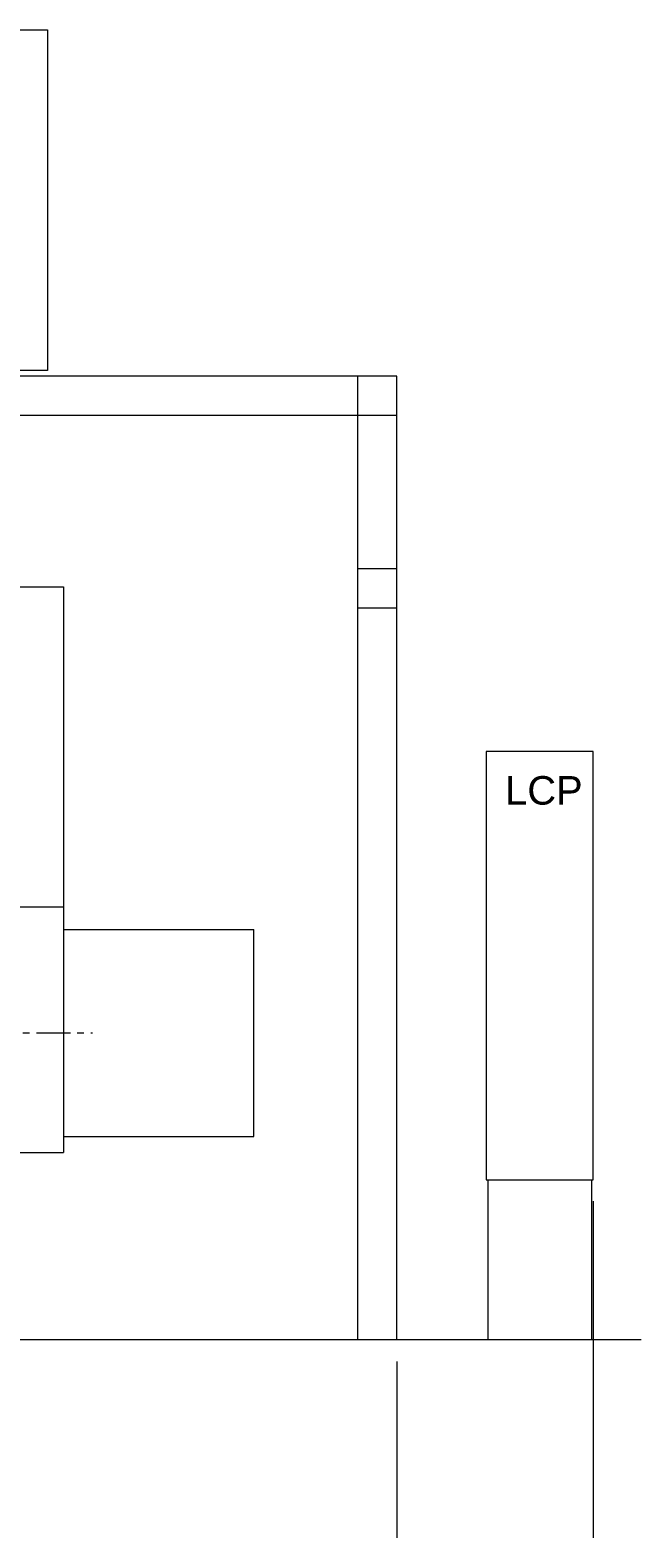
# Model space of a CAD drawing. Header units: millimetres. Extents: x -1 to 671026, y 1 to 511259.
# Drawn here: x 376031 to 419547, y 297290 to 403893 of the extents above; entities that cross this region are included whole.
import ezdxf

# ---------------------------------------------------------------- set-up
doc = ezdxf.new("R2010")
doc.units = ezdxf.units.MM
doc.header["$LTSCALE"] = 25.4
doc.linetypes.add('CENTER', pattern=[50.8, 31.75, -6.35, 6.35, -6.35])
doc.layers.get('Defpoints').update_dxf_attribs({"lineweight": 5})
doc.layers.add('06___ANNOTATIONS', color=7, linetype='Continuous', lineweight=5)
doc.layers.add('CAXA1', color=5, linetype='CENTER', lineweight=5)
doc.styles.add('Roman', font='arial.ttf')
doc.styles.get("Standard").update_dxf_attribs({"font": 'arial.ttf'})
doc.dimstyles.new('ISO-25', dxfattribs={"dimscale": 30, "dimtxt": 38.1, "dimasz": 38.1, "dimexe": 50.8, "dimexo": 50.8, "dimgap": 15.875, "dimtad": 1, "dimtih": 1, "dimtoh": 1, "dimdec": 1, "dimlfac": 0.03937, "dimdsep": 46, "dimtxsty": 'Standard', "dimcen": 63.5, "dimclrd": 7, "dimclre": 7, "dimclrt": 7, "dimadec": 0, "dimazin": 0, "dimtfac": 1, "dimtdec": 1, "dimtmove": 0, "dimatfit": 3, "dimfxl": 25.4, "dimlwd": 5, "dimlwe": 5, "dimarcsym": 0})

# ---------------------------------------------------------------- blocks, each defined once
blk = doc.blocks.new('*D18')
at = {"color": 7, "linetype": 'Continuous', "lineweight": 5, "transparency": 16777216}
for p, q in [((245120, 318981), (245120, 288436)), ((402168, 309151), (402168, 288436)), ((246263, 289960), (401025, 289960))]:
    blk.add_line(p, q, dxfattribs=at)
at = {"color": 7, "transparency": 16777216}
for points in [[(246263, 290151), (246263, 289770), (245120, 289960)], [(401025, 290151), (401025, 289770), (402168, 289960)]]:
    blk.add_solid(points, dxfattribs=at)
at = {"layer": 'Defpoints', "color": 0, "transparency": 16777216}
for p in [(245120, 320505), (402168, 310675), (402168, 289960)]:
    blk.add_point(p, dxfattribs=at)
at = {"color": 7, "lineweight": 5, "transparency": 16777216, "insert": (336900, 293145), "char_height": 4191, "attachment_point": 5, "style": 'Roman'}
blk.add_mtext('{\\H1.25x;C}', dxfattribs=at)
blk = doc.blocks.new('*D19')
at = {"color": 7, "linetype": 'Continuous', "lineweight": 5, "transparency": 16777216}
for p, q in [((416138, 320552), (416138, 288436)), ((402168, 309151), (402168, 288436)), ((403311, 289960), (414995, 289960))]:
    blk.add_line(p, q, dxfattribs=at)
at = {"color": 7, "transparency": 16777216}
for points in [[(403311, 290151), (403311, 289770), (402168, 289960)], [(414995, 290151), (414995, 289770), (416138, 289960)]]:
    blk.add_solid(points, dxfattribs=at)
at = {"layer": 'Defpoints', "color": 0, "transparency": 16777216}
for p in [(416138, 322076), (402168, 310675), (416138, 289960)]:
    blk.add_point(p, dxfattribs=at)
at = {"color": 7, "lineweight": 5, "transparency": 16777216, "insert": (409153, 292577), "char_height": 4191, "attachment_point": 5, "style": 'Roman'}
blk.add_mtext('550', dxfattribs=at)

msp = doc.modelspace()

# ---------------------------------------------------------------- linework, layer by layer
at = {"color": 7, "lineweight": 5}
for p, q in [((353908.48, 403893.36), (377276.48, 403893.36)), ((377276.48, 403893.36), (377276.48, 379661.76)), ((377276.48, 379661.76), (353908.48, 379661.76)), ((402168.48, 379255.36), (285328.48, 379255.36)), ((399374.48, 310675.36), (399374.48, 379255.36)), ((402168.48, 310675.36), (402168.48, 379255.36)), ((402168.48, 376461.36), (285328.48, 376461.36)), ((402168.48, 365539.36), (399374.48, 365539.36)), ((331671, 364269.37), (378419.48, 364269.37)), ((378419.48, 364269.37), (378419.48, 324010.37)), ((402168.48, 362745.36), (399374.48, 362745.36)), ((373123.58, 341492.65), (378419.48, 341492.65)), ((378419.48, 339885.37), (391983.08, 339885.37)), ((391983.08, 325142.25), (391983.08, 339885.37)), ((378419.48, 325142.25), (391983.08, 325142.25)), ((373123.58, 324010.37), (378419.48, 324010.37)), ((408645.48, 322076.18), (408645.48, 310675.36)), ((416011.48, 322076.18), (416011.48, 310675.36)), ((419547.29, 310675.36), (253324.42, 310675.36))]:
    msp.add_line(p, q, dxfattribs=at)
msp.add_lwpolyline([(408517.55, 322076.18), (416137.55, 322076.18), (416137.55, 352556.18), (408517.55, 352556.18)], close=True, dxfattribs=at)
at = {"layer": 'CAXA1', "linetype": 'CENTER', "lineweight": 5, "ltscale": 3}
msp.add_line((326168.35, 332519.37), (380485.03, 332519.37), dxfattribs=at)

# ---------------------------------------------------------------- texts
at = {"layer": '06___ANNOTATIONS', "color": 7, "linetype": 'Continuous', "lineweight": 5, "insert": (409868.56, 349768.31), "char_height": 2031.996, "width": 109153.0252, "attachment_point": 4, "style": 'Roman'}
msp.add_mtext('LCP', dxfattribs=at)

# ---------------------------------------------------------------- dimensions: what is measured, and where the dimension line sits
at = {"color": 7, "lineweight": 5}
dim = msp.add_linear_dim(base=(416137.55, 289960.47), p1=(402168.48, 310675.36), p2=(416137.55, 322076.18), dimstyle='ISO-25', override={"dimscale": 30, "dimtxt": 139.7, "dimpost": '\\X', "dimtxsty": 'Roman', "dimtmove": 1}, dxfattribs=at)
dim.commit()
dim.dimension.update_dxf_attribs({"geometry": '*D19', "text_midpoint": (409153.02, 289960.47), "dimtype": 160})
dim = msp.add_linear_dim(base=(402168.48, 289960.47), p1=(245120.31, 320505.17), p2=(402168.48, 310675.36), text='{\\H1.25x;C}', dimstyle='ISO-25', override={"dimscale": 30, "dimtxt": 139.7, "dimpost": '\\X', "dimtxsty": 'Roman', "dimtmove": 1}, dxfattribs=at)
dim.commit()
dim.dimension.update_dxf_attribs({"geometry": '*D18', "text_midpoint": (336900.26, 289960.47), "dimtype": 160})

doc.saveas('drawing.dxf')
